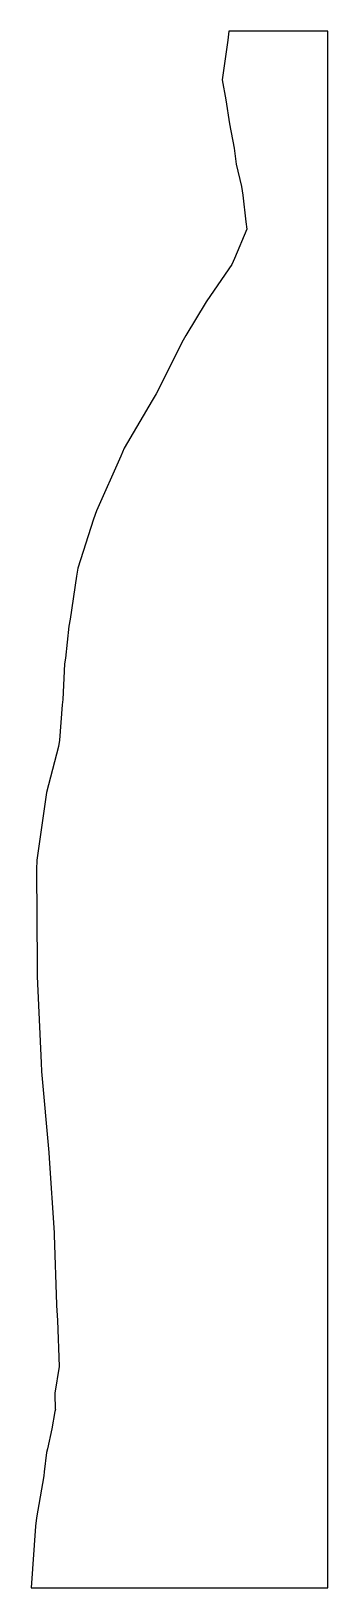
# Model space of a CAD drawing. Extents: x -83 to -20, y -101 to 230.
import ezdxf

# ---------------------------------------------------------------- set-up
doc = ezdxf.new("R2010")
doc.units = 0
doc.header["$MEASUREMENT"] = 0
doc.layers.add('VISIBLE', color=7, linetype='CONTINUOUS')

msp = doc.modelspace()

# ---------------------------------------------------------------- linework, layer by layer
at = {"layer": 'VISIBLE'}
for p, q in [((-41.09, 229.91), (-41.35, 227.99)), ((-20, 229.91), (-41.09, 229.91)), ((-20, -101.22), (-20, 229.91)), ((-41.35, 227.99), (-42.52, 219.56)), ((-42.52, 219.56), (-41.72, 215.3)), ((-41.72, 215.3), (-40.97, 210.23)), ((-40.97, 210.23), (-39.98, 205.03)), ((-39.98, 205.03), (-39.58, 201.64)), ((-39.58, 201.64), (-38.45, 196.9)), ((-38.45, 196.9), (-38.1, 195.05)), ((-38.1, 195.05), (-37.52, 189.32)), ((-37.52, 189.32), (-37.3, 187.79)), ((-37.3, 187.79), (-39.88, 181.57)), ((-40.48, 180.27), (-45.04, 173.7)), ((-39.88, 181.57), (-40.48, 180.27)), ((-45.96, 172.36), (-50.31, 165.17)), ((-45.04, 173.7), (-45.96, 172.36)), ((-51.13, 163.65), (-55.99, 153.97)), ((-50.31, 165.17), (-51.13, 163.65)), ((-56.57, 152.79), (-57.46, 151.36)), ((-55.99, 153.97), (-56.57, 152.79)), ((-57.46, 151.36), (-63.39, 141.21)), ((-64.12, 139.53), (-69.35, 127.9)), ((-63.39, 141.21), (-64.12, 139.53)), ((-69.95, 126.13), (-73.26, 115.65)), ((-69.35, 127.9), (-69.95, 126.13)), ((-73.56, 113.96), (-74.95, 104.8)), ((-73.26, 115.65), (-73.56, 113.96)), ((-75.18, 103.34), (-75.93, 96.51)), ((-74.95, 104.8), (-75.18, 103.34)), ((-75.93, 96.51), (-76.1, 95.34)), ((-76.1, 95.34), (-76.49, 87.71)), ((-76.64, 86.58), (-77.17, 79.06)), ((-76.49, 87.71), (-76.64, 86.58)), ((-77.44, 77.77), (-79.99, 67.93)), ((-77.17, 79.06), (-77.44, 77.77)), ((-79.99, 67.93), (-82.06, 53.57)), ((-82.06, 53.57), (-82.12, 51.6)), ((-82.12, 51.6), (-81.99, 31.03)), ((-81.99, 31.03), (-81.93, 28.84)), ((-81.93, 28.84), (-81.09, 10.47)), ((-81.09, 10.47), (-81, 8.59)), ((-81, 8.59), (-79.46, -8.63)), ((-79.46, -8.63), (-79.41, -9.81)), ((-79.41, -9.81), (-78.32, -25.71)), ((-78.32, -25.71), (-78.31, -26.22)), ((-78.31, -26.22), (-77.82, -40.96)), ((-77.82, -40.96), (-77.82, -41.06)), ((-77.82, -41.06), (-77.82, -41.17)), ((-77.82, -41.17), (-77.66, -44.36)), ((-77.66, -44.36), (-77.28, -54.1)), ((-77.28, -54.1), (-78.17, -59.82)), ((-78.17, -59.82), (-78.19, -60.08)), ((-78.19, -60.08), (-78.09, -63.11)), ((-78.16, -63.71), (-78.86, -67.36)), ((-78.07, -63.29), (-78.16, -63.71)), ((-78.09, -63.11), (-78.07, -63.29)), ((-78.86, -67.36), (-79.79, -71.67)), ((-79.96, -72.44), (-80.45, -76.53)), ((-79.79, -71.67), (-79.96, -72.44)), ((-80.57, -77.41), (-82.11, -86.33)), ((-80.45, -76.53), (-80.57, -77.41)), ((-82.33, -88.07), (-83.26, -101.22)), ((-82.11, -86.33), (-82.33, -88.07)), ((-83.26, -101.22), (-20, -101.22))]:
    msp.add_line(p, q, dxfattribs=at)

doc.saveas('drawing.dxf')
